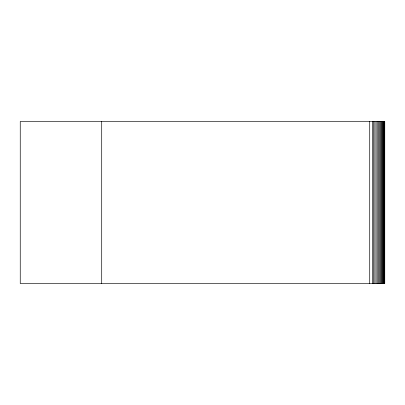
<?xml version="1.0" encoding="UTF-8"?>
<svg xmlns="http://www.w3.org/2000/svg" width="405" height="405" viewBox="0 0 405 405"><rect width="100%" height="100%" fill="white"/><g stroke="black" fill="none" stroke-linecap="round" stroke-linejoin="round"><path stroke-width="0.61" d="M384.522 121.5L384.522 283.5M384.239 121.5L384.239 283.5M383.844 121.5L383.844 283.5M383.343 121.5L383.343 283.5M382.735 121.5L382.735 283.5M382.031 121.5L382.031 283.5M381.232 121.5L381.232 283.5M380.346 121.5L380.346 283.5M379.379 121.5L379.379 283.5M378.341 121.5L378.341 283.5M377.237 121.5L377.237 283.5M376.073 121.5L376.073 283.5M374.863 121.5L374.863 283.5M373.613 121.5L373.613 283.5M372.332 121.5L372.332 283.5M369.719 121.5L369.719 283.5M101.706 121.5L101.706 283.5M384.75 121.5L20.25 121.5L20.25 283.5L384.75 283.5L384.75 121.5"/></g></svg>
